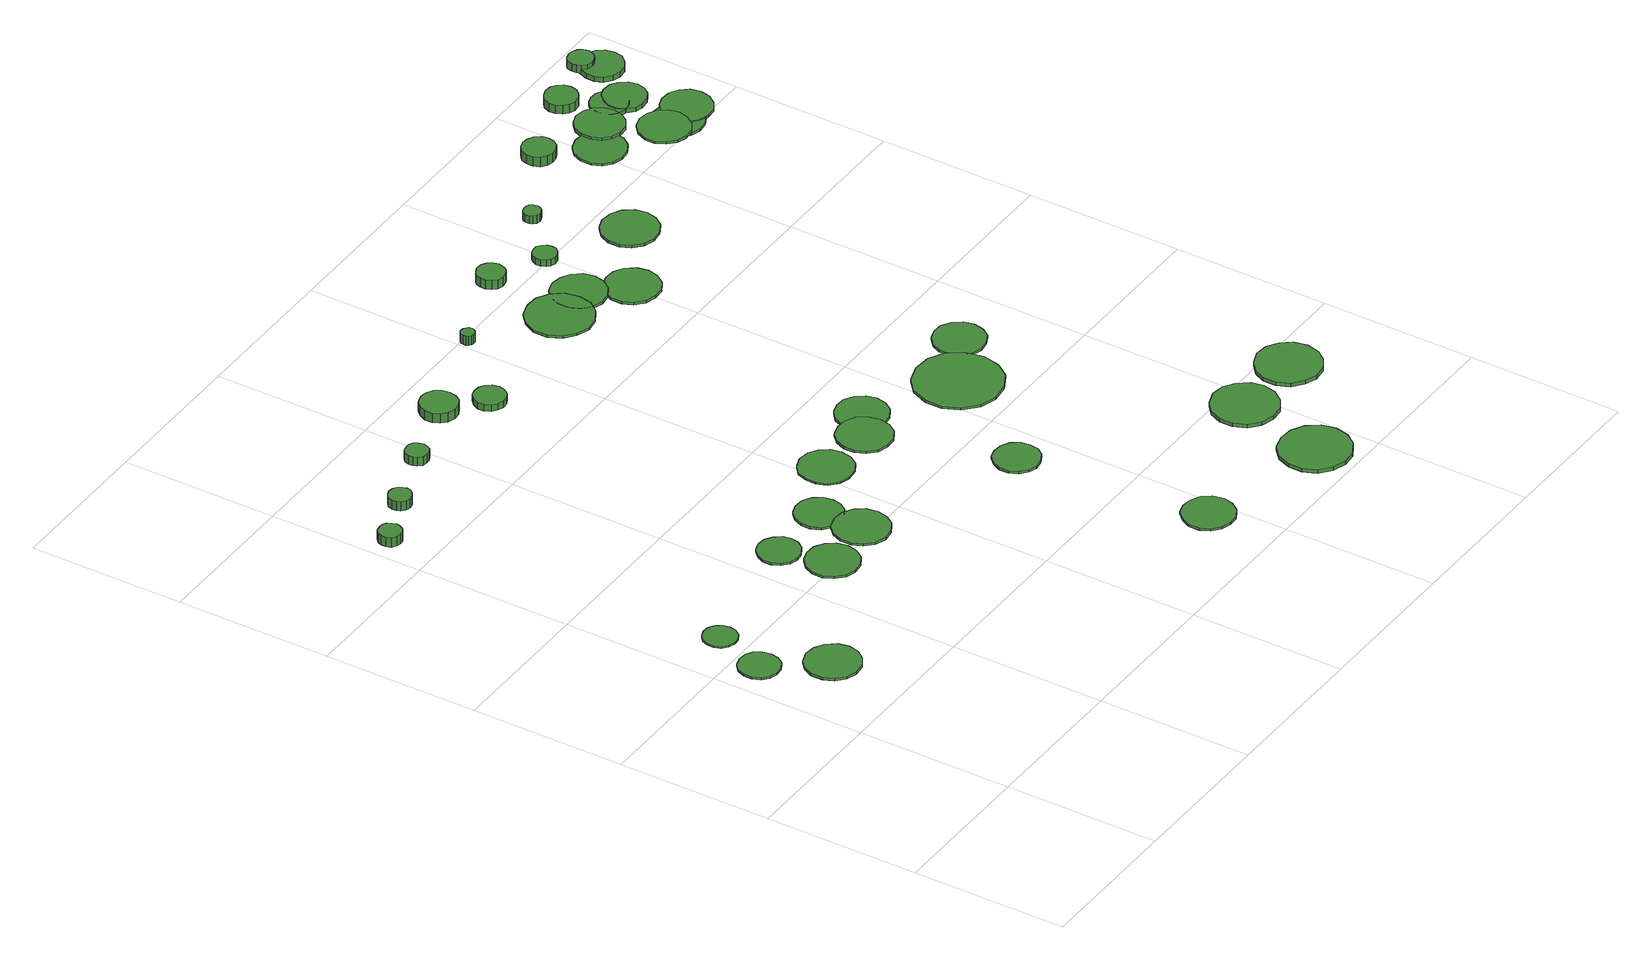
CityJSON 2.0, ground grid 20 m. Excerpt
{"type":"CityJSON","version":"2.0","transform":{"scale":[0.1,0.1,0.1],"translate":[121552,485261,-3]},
"CityObjects":{
"tree1":{"type":"SolitaryVegetationObject","attributes":{"function":"something"},"geometry":[{"type":"MultiSurface","lod":"1","boundaries":[[[0,1,2,3,4,5,6,7,8,9,10,11,12,13,14]],[[15,16,17,18,19,20,21,22,23,24,25,26,27,28,29]],[[0,29,28,1]],[[1,28,27,2]],[[2,27,26,3]],[[3,26,25,4]],[[4,25,24,5]],[[5,24,23,6]],[[6,23,22,7]],[[7,22,21,8]],[[8,21,20,9]],[[9,20,19,10]],[[10,19,18,11]],[[11,18,17,12]],[[12,17,16,13]],[[13,16,15,14]],[[14,15,29,0]]]}]},
"tree2":{"type":"SolitaryVegetationObject","attributes":{"function":"something"},"geometry":[{"type":"MultiSurface","lod":"1","boundaries":[[[30,31,32,33,34,35,36,37,38,39,40,41,42,43,44]],[[45,46,47,48,49,50,51,52,53,54,55,56,57,58,59]],[[30,59,58,31]],[[31,58,57,32]],[[32,57,56,33]],[[33,56,55,34]],[[34,55,54,35]],[[35,54,53,36]],[[36,53,52,37]],[[37,52,51,38]],[[38,51,50,39]],[[39,50,49,40]],[[40,49,48,41]],[[41,48,47,42]],[[42,47,46,43]],[[43,46,45,44]],[[44,45,59,30]]]}]},
"tree3":{"type":"SolitaryVegetationObject","attributes":{"function":"something"},"geometry":[{"type":"MultiSurface","lod":"1","boundaries":[[[60,61,62,63,64,65,66,67,68,69,70,71,72,73,74]],[[75,76,77,78,79,80,81,82,83,84,85,86,87,88,89]],[[60,89,88,61]],[[61,88,87,62]],[[62,87,86,63]],[[63,86,85,64]],[[64,85,84,65]],[[65,84,83,66]],[[66,83,82,67]],[[67,82,81,68]],[[68,81,80,69]],[[69,80,79,70]],[[70,79,78,71]],[[71,78,77,72]],[[72,77,76,73]],[[73,76,75,74]],[[74,75,89,60]]]}]},
"tree4":{"type":"SolitaryVegetationObject","attributes":{"function":"something"},"geometry":[{"type":"MultiSurface","lod":"1","boundaries":[[[90,91,92,93,94,95,96,97,98,99,100,101,102,103,104]],[[105,106,107,108,109,110,111,112,113,114,115,116,117,118,119]],[[90,119,118,91]],[[91,118,117,92]],[[92,117,116,93]],[[93,116,115,94]],[[94,115,114,95]],[[95,114,113,96]],[[96,113,112,97]],[[97,112,111,98]],[[98,111,110,99]],[[99,110,109,100]],[[100,109,108,101]],[[101,108,107,102]],[[102,107,106,103]],[[103,106,105,104]],[[104,105,119,90]]]}]},
"tree5":{"type":"SolitaryVegetationObject","attributes":{"function":"something"},"geometry":[{"type":"MultiSurface","lod":"1","boundaries":[[[120,121,122,123,124,125,126,127,128,129,130,131,132,133,134]],[[135,136,137,138,139,140,141,142,143,144,145,146,147,148,149]],[[120,149,148,121]],[[121,148,147,122]],[[122,147,146,123]],[[123,146,145,124]],[[124,145,144,125]],[[125,144,143,126]],[[126,143,142,127]],[[127,142,141,128]],[[128,141,140,129]],[[129,140,139,130]],[[130,139,138,131]],[[131,138,137,132]],[[132,137,136,133]],[[133,136,135,134]],[[134,135,149,120]]]}]},
"tree6":{"type":"SolitaryVegetationObject","attributes":{"function":"something"},"geometry":[{"type":"MultiSurface","lod":"1","boundaries":[[[150,151,152,153,154,155,156,157,158,159,160,161,162,163,164]],[[165,166,167,168,169,170,171,172,173,174,175,176,177,178,179]],[[150,179,178,151]],[[151,178,177,152]],[[152,177,176,153]],[[153,176,175,154]],[[154,175,174,155]],[[155,174,173,156]],[[156,173,172,157]],[[157,172,171,158]],[[158,171,170,159]],[[159,170,169,160]],[[160,169,168,161]],[[161,168,167,162]],[[162,167,166,163]],[[163,166,165,164]],[[164,165,179,150]]]}]},
"tree7":{"type":"SolitaryVegetationObject","attributes":{"function":"something"},"geometry":[{"type":"MultiSurface","lod":"1","boundaries":[[[180,181,182,183,184,185,186,187,188,189,190,191,192,193,194]],[[195,196,197,198,199,200,201,202,203,204,205,206,207,208,209]],[[180,209,208,181]],[[181,208,207,182]],[[182,207,206,183]],[[183,206,205,184]],[[184,205,204,185]],[[185,204,203,186]],[[186,203,202,187]],[[187,202,201,188]],[[188,201,200,189]],[[189,200,199,190]],[[190,199,198,191]],[[191,198,197,192]],[[192,197,196,193]],[[193,196,195,194]],[[194,195,209,180]]]}]},
"tree8":{"type":"SolitaryVegetationObject","attributes":{"function":"something"},"geometry":[{"type":"MultiSurface","lod":"1","boundaries":[[[210,211,212,213,214,215,216,217,218,219,220,221,222,223,224]],[[225,226,227,228,229,230,231,232,233,234,235,236,237,238,239]],[[210,239,238,211]],[[211,238,237,212]],[[212,237,236,213]],[[213,236,235,214]],[[214,235,234,215]],[[215,234,233,216]],[[216,233,232,217]],[[217,232,231,218]],[[218,231,230,219]],[[219,230,229,220]],[[220,229,228,221]],[[221,228,227,222]],[[222,227,226,223]],[[223,226,225,224]],[[224,225,239,210]]]}]},
"tree9":{"type":"SolitaryVegetationObject","attributes":{"function":"something"},"geometry":[{"type":"MultiSurface","lod":"1","boundaries":[[[240,241,242,243,244,245,246,247,248,249,250,251,252,253,254]],[[255,256,257,258,259,260,261,262,263,264,265,266,267,268,269]],[[240,269,268,241]],[[241,268,267,242]],[[242,267,266,243]],[[243,266,265,244]],[[244,265,264,245]],[[245,264,263,246]],[[246,263,262,247]],[[247,262,261,248]],[[248,261,260,249]],[[249,260,259,250]],[[250,259,258,251]],[[251,258,257,252]],[[252,257,256,253]],[[253,256,255,254]],[[254,255,269,240]]]}]},
"tree10":{"type":"SolitaryVegetationObject","attributes":{"function":"something"},"geometry":[{"type":"MultiSurface","lod":"1","boundaries":[[[270,271,272,273,274,275,276,277,278,279,280,281,282,283,284]],[[285,286,287,288,289,290,291,292,293,294,295,296,297,298,299]],[[270,299,298,271]],[[271,298,297,272]],[[272,297,296,273]],[[273,296,295,274]],[[274,295,294,275]],[[275,294,293,276]],[[276,293,292,277]],[[277,292,291,278]],[[278,291,290,279]],[[279,290,289,280]],[[280,289,288,281]],[[281,288,287,282]],[[282,287,286,283]],[[283,286,285,284]],[[284,285,299,270]]]}]},
"tree11":{"type":"SolitaryVegetationObject","attributes":{"function":"something"},"geometry":[{"type":"MultiSurface","lod":"1","boundaries":[[[300,301,302,303,304,305,306,307,308,309,310,311,312,313,314]],[[315,316,317,318,319,320,321,322,323,324,325,326,327,328,329]],[[300,329,328,301]],[[301,328,327,302]],[[302,327,326,303]],[[303,326,325,304]],[[304,325,324,305]],[[305,324,323,306]],[[306,323,322,307]],[[307,322,321,308]],[[308,321,320,309]],[[309,320,319,310]],[[310,319,318,311]],[[311,318,317,312]],[[312,317,316,313]],[[313,316,315,314]],[[314,315,329,300]]]}]},
"tree12":{"type":"SolitaryVegetationObject","attributes":{"function":"something"},"geometry":[{"type":"MultiSurface","lod":"1","boundaries":[[[330,331,332,333,334,335,336,337,338,339,340,341,342,343,344]],[[345,346,347,348,349,350,351,352,353,354,355,356,357,358,359]],[[330,359,358,331]],[[331,358,357,332]],[[332,357,356,333]],[[333,356,355,334]],[[334,355,354,335]],[[335,354,353,336]],[[336,353,352,337]],[[337,352,351,338]],[[338,351,350,339]],[[339,350,349,340]],[[340,349,348,341]],[[341,348,347,342]],[[342,347,346,343]],[[343,346,345,344]],[[344,345,359,330]]]}]},
"tree13":{"type":"SolitaryVegetationObject","attributes":{"function":"something"},"geometry":[{"type":"MultiSurface","lod":"1","boundaries":[[[360,361,362,363,364,365,366,367,368,369,370,371,372,373,374]],[[375,376,377,378,379,380,381,382,383,384,385,386,387,388,389]],[[360,389,388,361]],[[361,388,387,362]],[[362,387,386,363]],[[363,386,385,364]],[[364,385,384,365]],[[365,384,383,366]],[[366,383,382,367]],[[367,382,381,368]],[[368,381,380,369]],[[369,380,379,370]],[[370,379,378,371]],[[371,378,377,372]],[[372,377,376,373]],[[373,376,375,374]],[[374,375,389,360]]]}]},
"tree14":{"type":"SolitaryVegetationObject","attributes":{"function":"something"},"geometry":[{"type":"MultiSurface","lod":"1","boundaries":[[[390,391,392,393,394,395,396,397,398,399,400,401,402,403,404]],[[405,406,407,408,409,410,411,412,413,414,415,416,417,418,419]],[[390,419,418,391]],[[391,418,417,392]],[[392,417,416,393]],[[393,416,415,394]],[[394,415,414,395]],[[395,414,413,396]],[[396,413,412,397]],[[397,412,411,398]],[[398,411,410,399]],[[399,410,409,400]],[[400,409,408,401]],[[401,408,407,402]],[[402,407,406,403]],[[403,406,405,404]],[[404,405,419,390]]]}]},
"tree15":{"type":"SolitaryVegetationObject","attributes":{"function":"something"},"geometry":[{"type":"MultiSurface","lod":"1","boundaries":[[[420,421,422,423,424,425,426,427,428,429,430,431,432,433,434]],[[435,436,437,438,439,440,441,442,443,444,445,446,447,448,449]],[[420,449,448,421]],[[421,448,447,422]],[[422,447,446,423]],[[423,446,445,424]],[[424,445,444,425]],[[425,444,443,426]],[[426,443,442,427]],[[427,442,441,428]],[[428,441,440,429]],[[429,440,439,430]],[[430,439,438,431]],[[431,438,437,432]],[[432,437,436,433]],[[433,436,435,434]],[[434,435,449,420]]]}]},
"tree16":{"type":"SolitaryVegetationObject","attributes":{"function":"something"},"geometry":[{"type":"MultiSurface","lod":"1","boundaries":[[[450,451,452,453,454,455,456,457,458,459,460,461,462,463,464]],[[465,466,467,468,469,470,471,472,473,474,475,476,477,478,479]],[[450,479,478,451]],[[451,478,477,452]],[[452,477,476,453]],[[453,476,475,454]],[[454,475,474,455]],[[455,474,473,456]],[[456,473,472,457]],[[457,472,471,458]],[[458,471,470,459]],[[459,470,469,460]],[[460,469,468,461]],[[461,468,467,462]],[[462,467,466,463]],[[463,466,465,464]],[[464,465,479,450]]]}]},
"tree17":{"type":"SolitaryVegetationObject","attributes":{"function":"something"},"geometry":[{"type":"MultiSurface","lod":"1","boundaries":[[[480,481,482,483,484,485,486,487,488,489,490,491,492,493,494]],[[495,496,497,498,499,500,501,502,503,504,505,506,507,508,509]],[[480,509,508,481]],[[481,508,507,482]],[[482,507,506,483]],[[483,506,505,484]],[[484,505,504,485]],[[485,504,503,486]],[[486,503,502,487]],[[487,502,501,488]],[[488,501,500,489]],[[489,500,499,490]],[[490,499,498,491]],[[491,498,497,492]],[[492,497,496,493]],[[493,496,495,494]],[[494,495,509,480]]]}]},
"tree18":{"type":"SolitaryVegetationObject","attributes":{"function":"something"},"geometry":[{"type":"MultiSurface","lod":"1","boundaries":[[[510,511,512,513,514,515,516,517,518,519,520,521,522,523,524]],[[525,526,527,528,529,530,531,532,533,534,535,536,537,538,539]],[[510,539,538,511]],[[511,538,537,512]],[[512,537,536,513]],[[513,536,535,514]],[[514,535,534,515]],[[515,534,533,516]],[[516,533,532,517]],[[517,532,531,518]],[[518,531,530,519]],[[519,530,529,520]],[[520,529,528,521]],[[521,528,527,522]],[[522,527,526,523]],[[523,526,525,524]],[[524,525,539,510]]]}]},
"tree19":{"type":"SolitaryVegetationObject","attributes":{"function":"something"},"geometry":[{"type":"MultiSurface","lod":"1","boundaries":[[[540,541,542,543,544,545,546,547,548,549,550,551,552,553,554]],[[555,556,557,558,559,560,561,562,563,564,565,566,567,568,569]],[[540,569,568,541]],[[541,568,567,542]],[[542,567,566,543]],[[543,566,565,544]],[[544,565,564,545]],[[545,564,563,546]],[[546,563,562,547]],[[547,562,561,548]],[[548,561,560,549]],[[549,560,559,550]],[[550,559,558,551]],[[551,558,557,552]],[[552,557,556,553]],[[553,556,555,554]],[[554,555,569,540]]]}]},
"tree20":{"type":"SolitaryVegetationObject","attributes":{"function":"something"},"geometry":[{"type":"MultiSurface","lod":"1","boundaries":[[[570,571,572,573,574,575,576,577,578,579,580,581,582,583,584]],[[585,586,587,588,589,590,591,592,593,594,595,596,597,598,599]],[[570,599,598,571]],[[571,598,597,572]],[[572,597,596,573]],[[573,596,595,574]],[[574,595,594,575]],[[575,594,593,576]],[[576,593,592,577]],[[577,592,591,578]],[[578,591,590,579]],[[579,590,589,580]],[[580,589,588,581]],[[581,588,587,582]],[[582,587,586,583]],[[583,586,585,584]],[[584,585,599,570]]]}]},
"tree21":{"type":"SolitaryVegetationObject","attributes":{"function":"something"},"geometry":[{"type":"MultiSurface","lod":"1","boundaries":[[[600,601,602,603,604,605,606,607,608,609,610,611,612,613,614]],[[615,616,617,618,619,620,621,622,623,624,625,626,627,628,629]],[[600,629,628,601]],[[601,628,627,602]],[[602,627,626,603]],[[603,626,625,604]],[[604,625,624,605]],[[605,624,623,606]],[[606,623,622,607]],[[607,622,621,608]],[[608,621,620,609]],[[609,620,619,610]],[[610,619,618,611]],[[611,618,617,612]],[[612,617,616,613]],[[613,616,615,614]],[[614,615,629,600]]]}]},
"tree22":{"type":"SolitaryVegetationObject","attributes":{"function":"something"},"geometry":[{"type":"MultiSurface","lod":"1","boundaries":[[[630,631,632,633,634,635,636,637,638,639,640,641,642,643,644]],[[645,646,647,648,649,650,651,652,653,654,655,656,657,658,659]],[[630,659,658,631]],[[631,658,657,632]],[[632,657,656,633]],[[633,656,655,634]],[[634,655,654,635]],[[635,654,653,636]],[[636,653,652,637]],[[637,652,651,638]],[[638,651,650,639]],[[639,650,649,640]],[[640,649,648,641]],[[641,648,647,642]],[[642,647,646,643]],[[643,646,645,644]],[[644,645,659,630]]]}]},
"tree23":{"type":"SolitaryVegetationObject","attributes":{"function":"something"},"geometry":[{"type":"MultiSurface","lod":"1","boundaries":[[[660,661,662,663,664,665,666,667,668,669,670,671,672,673,674]],[[675,676,677,678,679,680,681,682,683,684,685,686,687,688,689]],[[660,689,688,661]],[[661,688,687,662]],[[662,687,686,663]],[[663,686,685,664]],[[664,685,684,665]],[[665,684,683,666]],[[666,683,682,667]],[[667,682,681,668]],[[668,681,680,669]],[[669,680,679,670]],[[670,679,678,671]],[[671,678,677,672]],[[672,677,676,673]],[[673,676,675,674]],[[674,675,689,660]]]}]},
"tree24":{"type":"SolitaryVegetationObject","attributes":{"function":"something"},"geometry":[{"type":"MultiSurface","lod":"1","boundaries":[[[690,691,692,693,694,695,696,697,698,699,700,701,702,703,704]],[[705,706,707,708,709,710,711,712,713,714,715,716,717,718,719]],[[690,719,718,691]],[[691,718,717,692]],[[692,717,716,693]],[[693,716,715,694]],[[694,715,714,695]],[[695,714,713,696]],[[696,713,712,697]],[[697,712,711,698]],[[698,711,710,699]],[[699,710,709,700]],[[700,709,708,701]],[[701,708,707,702]],[[702,707,706,703]],[[703,706,705,704]],[[704,705,719,690]]]}]},
"tree25":{"type":"SolitaryVegetationObject","attributes":{"function":"something"},"geometry":[{"type":"MultiSurface","lod":"1","boundaries":[[[720,721,722,723,724,725,726,727,728,729,730,731,732,733,734]],[[735,736,737,738,739,740,741,742,743,744,745,746,747,748,749]],[[720,749,748,721]],[[721,748,747,722]],[[722,747,746,723]],[[723,746,745,724]],[[724,745,744,725]],[[725,744,743,726]],[[726,743,742,727]],[[727,742,741,728]],[[728,741,740,729]],[[729,740,739,730]],[[730,739,738,731]],[[731,738,737,732]],[[732,737,736,733]],[[733,736,735,734]],[[734,735,749,720]]]}]},
"tree26":{"type":"SolitaryVegetationObject","attributes":{"function":"something"},"geometry":[{"type":"MultiSurface","lod":"1","boundaries":[[[750,751,752,753,754,755,756,757,758,759,760,761,762,763,764]],[[765,766,767,768,769,770,771,772,773,774,775,776,777,778,779]],[[750,779,778,751]],[[751,778,777,752]],[[752,777,776,753]],[[753,776,775,754]],[[754,775,774,755]],[[755,774,773,756]],[[756,773,772,757]],[[757,772,771,758]],[[758,771,770,759]],[[759,770,769,760]],[[760,769,768,761]],[[761,768,767,762]],[[762,767,766,763]],[[763,766,765,764]],[[764,765,779,750]]]}]},
"tree27":{"type":"SolitaryVegetationObject","attributes":{"function":"something"},"geometry":[{"type":"MultiSurface","lod":"1","boundaries":[[[780,781,782,783,784,785,786,787,788,789,790,791,792,793,794]],[[795,796,797,798,799,800,801,802,803,804,805,806,807,808,809]],[[780,809,808,781]],[[781,808,807,782]],[[782,807,806,783]],[[783,806,805,784]],[[784,805,804,785]],[[785,804,803,786]],[[786,803,802,787]],[[787,802,801,788]],[[788,801,800,789]],[[789,800,799,790]],[[790,799,798,791]],[[791,798,797,792]],[[792,797,796,793]],[[793,796,795,794]],[[794,795,809,780]]]}]},
"tree28":{"type":"SolitaryVegetationObject","attributes":{"function":"something"},"geometry":[{"type":"MultiSurface","lod":"1","boundaries":[[[810,811,812,813,814,815,816,817,818,819,820,821,822,823,824]],[[825,826,827,828,829,830,831,832,833,834,835,836,837,838,839]],[[810,839,838,811]],[[811,838,837,812]],[[812,837,836,813]],[[813,836,835,814]],[[814,835,834,815]],[[815,834,833,816]],[[816,833,832,817]],[[817,832,831,818]],[[818,831,830,819]],[[819,830,829,820]],[[820,829,828,821]],[[821,828,827,822]],[[822,827,826,823]],[[823,826,825,824]],[[824,825,839,810]]]}]},
"tree29":{"type":"SolitaryVegetationObject","attributes":{"function":"something"},"geometry":[{"type":"MultiSurface","lod":"1","boundaries":[[[840,841,842,843,844,845,846,847,848,849,850,851,852,853,854]],[[855,856,857,858,859,860,861,862,863,864,865,866,867,868,869]],[[840,869,868,841]],[[841,868,867,842]],[[842,867,866,843]],[[843,866,865,844]],[[844,865,864,845]],[[845,864,863,846]],[[846,863,862,847]],[[847,862,861,848]],[[848,861,860,849]],[[849,860,859,850]],[[850,859,858,851]],[[851,858,857,852]],[[852,857,856,853]],[[853,856,855,854]],[[854,855,869,840]]]}]},
"tree30":{"type":"SolitaryVegetationObject","attributes":{"function":"something"},"geometry":[{"type":"MultiSurface","lod":"1","boundaries":[[[870,871,872,873,874,875,876,877,878,879,880,881,882,883,884]],[[885,886,887,888,889,890,891,892,893,894,895,896,897,898,899]],[[870,899,898,871]],[[871,898,897,872]],[[872,897,896,873]],[[873,896,895,874]],[[874,895,894,875]],[[875,894,893,876]],[[876,893,892,877]],[[877,892,891,878]],[[878,891,890,879]],[[879,890,889,880]],[[880,889,888,881]],[[881,888,887,882]],[[882,887,886,883]],[[883,886,885,884]],[[884,885,899,870]]]}]},
"tree31":{"type":"SolitaryVegetationObject","attributes":{"function":"something"},"geometry":[{"type":"MultiSurface","lod":"1","boundaries":[[[900,901,902,903,904,905,906,907,908,909,910,911,912,913,914]],[[915,916,917,918,919,920,921,922,923,924,925,926,927,928,929]],[[900,929,928,901]],[[901,928,927,902]],[[902,927,926,903]],[[903,926,925,904]],[[904,925,924,905]],[[905,924,923,906]],[[906,923,922,907]],[[907,922,921,908]],[[908,921,920,909]],[[909,920,919,910]],[[910,919,918,911]],[[911,918,917,912]],[[912,917,916,913]],[[913,916,915,914]],[[914,915,929,900]]]}]},
"tree32":{"type":"SolitaryVegetationObject","attributes":{"function":"something"},"geometry":[{"type":"MultiSurface","lod":"1","boundaries":[[[930,931,932,933,934,935,936,937,938,939,940,941,942,943,944]],[[945,946,947,948,949,950,951,952,953,954,955,956,957,958,959]],[[930,959,958,931]],[[931,958,957,932]],[[932,957,956,933]],[[933,956,955,934]],[[934,955,954,935]],[[935,954,953,936]],[[936,953,952,937]],[[937,952,951,938]],[[938,951,950,939]],[[939,950,949,940]],[[940,949,948,941]],[[941,948,947,942]],[[942,947,946,943]],[[943,946,945,944]],[[944,945,959,930]]]}]},
"tree33":{"type":"SolitaryVegetationObject","attributes":{"function":"something"},"geometry":[{"type":"MultiSurface","lod":"1","boundaries":[[[960,961,962,963,964,965,966,967,968,969,970,971,972,973,974]],[[975,976,977,978,979,980,981,982,983,984,985,986,987,988,989]],[[960,989,988,961]],[[961,988,987,962]],[[962,987,986,963]],[[963,986,985,964]],[[964,985,984,965]],[[965,984,983,966]],[[966,983,982,967]],[[967,982,981,968]],[[968,981,980,969]],[[969,980,979,970]],[[970,979,978,971]],[[971,978,977,972]],[[972,977,976,973]],[[973,976,975,974]],[[974,975,989,960]]]}]},
"tree34":{"type":"SolitaryVegetationObject","attributes":{"function":"something"},"geometry":[{"type":"MultiSurface","lod":"1","boundaries":[[[990,991,992,993,994,995,996,997,998,999,1000,1001,1002,1003,1004]],[[1005,1006,1007,1008,1009,1010,1011,1012,1013,1014,1015,1016,1017,1018,1019]],[[990,1019,1018,991]],[[991,1018,1017,992]],[[992,1017,1016,993]],[[993,1016,1015,994]],[[994,1015,1014,995]],[[995,1014,1013,996]],[[996,1013,1012,997]],[[997,1012,1011,998]],[[998,1011,1010,999]],[[999,1010,1009,1000]],[[1000,1009,1008,1001]],[[1001,1008,1007,1002]],[[1002,1007,1006,1003]],[[1003,1006,1005,1004]],[[1004,1005,1019,990]]]}]},
"tree35":{"type":"SolitaryVegetationObject","attributes":{"function":"something"},"geometry":[{"type":"MultiSurface","lod":"1","boundaries":[[[1020,1021,1022,1023,1024,1025,1026,1027,1028,1029,1030,1031,1032,1033,1034]],[[1035,1036,1037,1038,1039,1040,1041,1042,1043,1044,1045,1046,1047,1048,1049]],[[1020,1049,1048,1021]],[[1021,1048,1047,1022]],[[1022,1047,1046,1023]],[[1023,1046,1045,1024]],[[1024,1045,1044,1025]],[[1025,1044,1043,1026]],[[1026,1043,1042,1027]],[[1027,1042,1041,1028]],[[1028,1041,1040,1029]],[[1029,1040,1039,1030]],[[1030,1039,1038,1031]],[[1031,1038,1037,1032]],[[1032,1037,1036,1033]],[[1033,1036,1035,1034]],[[1034,1035,1049,1020]]]}]},
"tree36":{"type":"SolitaryVegetationObject","attributes":{"function":"something"},"geometry":[{"type":"MultiSurface","lod":"1","boundaries":[[[1050,1051,1052,1053,1054,1055,1056,1057,1058,1059,1060,1061,1062,1063,1064]],[[1065,1066,1067,1068,1069,1070,1071,1072,1073,1074,1075,1076,1077,1078,1079]],[[1050,1079,1078,1051]],[[1051,1078,1077,1052]],[[1052,1077,1076,1053]],[[1053,1076,1075,1054]],[[1054,1075,1074,1055]],[[1055,1074,1073,1056]],[[1056,1073,1072,1057]],[[1057,1072,1071,1058]],[[1058,1071,1070,1059]],[[1059,1070,1069,1060]],[[1060,1069,1068,1061]],[[1061,1068,1067,1062]],[[1062,1067,1066,1063]],[[1063,1066,1065,1064]],[[1064,1065,1079,1050]]]}]},
"tree37":{"type":"SolitaryVegetationObject","attributes":{"function":"something"},"geometry":[{"type":"MultiSurface","lod":"1","boundaries":[[[1080,1081,1082,1083,1084,1085,1086,1087,1088,1089,1090,1091,1092,1093,1094]],[[1095,1096,1097,1098,1099,1100,1101,1102,1103,1104,1105,1106,1107,1108,1109]],[[1080,1109,1108,1081]],[[1081,1108,1107,1082]],[[1082,1107,1106,1083]],[[1083,1106,1105,1084]],[[1084,1105,1104,1085]],[[1085,1104,1103,1086]],[[1086,1103,1102,1087]],[[1087,1102,1101,1088]],[[1088,1101,1100,1089]],[[1089,1100,1099,1090]],[[1090,1099,1098,1091]],[[1091,1098,1097,1092]],[[1092,1097,1096,1093]],[[1093,1096,1095,1094]],[[1094,1095,1109,1080]]]}]},
"tree38":{"type":"SolitaryVegetationObject","attributes":{"function":"something"},"geometry":[{"type":"MultiSurface","lod":"1","boundaries":[[[1110,1111,1112,1113,1114,1115,1116,1117,1118,1119,1120,1121,1122,1123,1124]],[[1125,1126,1127,1128,1129,1130,1131,1132,1133,1134,1135,1136,1137,1138,1139]],[[1110,1139,1138,1111]],[[1111,1138,1137,1112]],[[1112,1137,1136,1113]],[[1113,1136,1135,1114]],[[1114,1135,1134,1115]],[[1115,1134,1133,1116]],[[1116,1133,1132,1117]],[[1117,1132,1131,1118]],[[1118,1131,1130,1119]],[[1119,1130,1129,1120]],[[1120,1129,1128,1121]],[[1121,1128,1127,1122]],[[1122,1127,1126,1123]],[[1123,1126,1125,1124]],[[1124,1125,1139,1110]]]}]},
"tree39":{"type":"SolitaryVegetationObject","attributes":{"function":"something"},"geometry":[{"type":"MultiSurface","lod":"1","boundaries":[[[1140,1141,1142,1143,1144,1145,1146,1147,1148,1149,1150,1151,1152,1153,1154]],[[1155,1156,1157,1158,1159,1160,1161,1162,1163,1164,1165,1166,1167,1168,1169]],[[1140,1169,1168,1141]],[[1141,1168,1167,1142]],[[1142,1167,1166,1143]],[[1143,1166,1165,1144]],[[1144,1165,1164,1145]],[[1145,1164,1163,1146]],[[1146,1163,1162,1147]],[[1147,1162,1161,1148]],[[1148,1161,1160,1149]],[[1149,1160,1159,1150]],[[1150,1159,1158,1151]],[[1151,1158,1157,1152]],[[1152,1157,1156,1153]],[[1153,1156,1155,1154]],[[1154,1155,1169,1140]]]}]},
"tree40":{"type":"SolitaryVegetationObject","attributes":{"function":"something"},"geometry":[{"type":"MultiSurface","lod":"1","boundaries":[[[1170,1171,1172,1173,1174,1175,1176,1177,1178,1179,1180,1181,1182,1183,1184]],[[1185,1186,1187,1188,1189,1190,1191,1192,1193,1194,1195,1196,1197,1198,1199]],[[1170,1199,1198,1171]],[[1171,1198,1197,1172]],[[1172,1197,1196,1173]],[[1173,1196,1195,1174]],[[1174,1195,1194,1175]],[[1175,1194,1193,1176]],[[1176,1193,1192,1177]],[[1177,1192,1191,1178]],[[1178,1191,1190,1179]],[[1179,1190,1189,1180]],[[1180,1189,1188,1181]],[[1181,1188,1187,1182]],[[1182,1187,1186,1183]],[[1183,1186,1185,1184]],[[1184,1185,1199,1170]]]}]},
"tree41":{"type":"SolitaryVegetationObject","attributes":{"function":"something"},"geometry":[{"type":"MultiSurface","lod":"1","boundaries":[[[1200,1201,1202,1203,1204,1205,1206,1207,1208,1209,1210,1211,1212,1213,1214]],[[1215,1216,1217,1218,1219,1220,1221,1222,1223,1224,1225,1226,1227,1228,1229]],[[1200,1229,1228,1201]],[[1201,1228,1227,1202]],[[1202,1227,1226,1203]],[[1203,1226,1225,1204]],[[1204,1225,1224,1205]],[[1205,1224,1223,1206]],[[1206,1223,1222,1207]],[[1207,1222,1221,1208]],[[1208,1221,1220,1209]],[[1209,1220,1219,1210]],[[1210,1219,1218,1211]],[[1211,1218,1217,1212]],[[1212,1217,1216,1213]],[[1213,1216,1215,1214]],[[1214,1215,1229,1200]]]}]}
},
"vertices":[
[69,365,17],[67,376,17],[61,385,17],[52,390,17],[41,391,17],[31,388,17],[23,381,17],[19,371,17],[19,360,17],[23,350,17],[31,343,17],[41,340,17],[52,341,17],[61,346,17],[67,355,17],[67,355,14],[61,346,14],[52,341,14],[41,340,14],[31,343,14],[23,350,14],[19,360,14],[19,371,14],[23,381,14],[31,388,14],[41,391,14],[52,390,14],[61,385,14],[67,376,14],[69,365,14],
[131,298,16],[128,312,16],[119,324,16],[107,331,16],[92,333,16],[78,328,16],[68,319,16],[62,306,16],[62,291,16],[68,278,16],[78,268,16],[92,264,16],[107,265,16],[119,273,16],[128,284,16],[128,284,13],[119,273,13],[107,265,13],[92,264,13],[78,268,13],[68,278,13],[62,291,13],[62,306,13],[68,319,13],[78,328,13],[92,333,13],[107,331,13],[119,324,13],[128,312,13],[131,298,13],
[90,434,16],[88,443,16],[83,450,16],[75,455,16],[67,456,16],[58,453,16],[51,447,16],[48,439,16],[48,430,16],[51,422,16],[58,416,16],[67,413,16],[75,414,16],[83,418,16],[88,426,16],[88,426,14],[83,418,14],[75,414,14],[67,413,14],[58,416,14],[51,422,14],[48,430,14],[48,439,14],[51,447,14],[58,453,14],[67,456,14],[75,455,14],[83,450,14],[88,443,14],[90,434,14],
[36,853,34],[34,859,34],[31,864,34],[26,867,34],[20,867,34],[14,866,34],[9,862,34],[7,856,34],[7,850,34],[9,844,34],[14,840,34],[20,839,34],[26,839,34],[31,842,34],[34,847,34],[34,847,21],[31,842,21],[26,839,21],[20,839,21],[14,840,21],[9,844,21],[7,850,21],[7,856,21],[9,862,21],[14,866,21],[20,867,21],[26,867,21],[31,864,21],[34,859,21],[36,853,21],
[101,880,35],[99,886,35],[96,891,35],[91,894,35],[85,895,35],[79,893,35],[74,889,35],[72,883,35],[72,877,35],[74,872,35],[79,868,35],[85,866,35],[91,867,35],[96,870,35],[99,874,35],[99,874,22],[96,870,22],[91,867,22],[85,866,22],[79,868,22],[74,872,22],[72,877,22],[72,883,22],[74,889,22],[79,893,22],[85,895,22],[91,894,22],[96,891,22],[99,886,22],[101,880,22],
[298,405,16],[295,419,16],[287,430,16],[275,437,16],[261,438,16],[248,434,16],[238,425,16],[232,412,16],[232,398,16],[238,386,16],[248,376,16],[261,372,16],[275,373,16],[287,380,16],[295,392,16],[295,392,13],[287,380,13],[275,373,13],[261,372,13],[248,376,13],[238,386,13],[232,398,13],[232,412,13],[238,425,13],[248,434,13],[261,438,13],[275,437,13],[287,430,13],[295,419,13],[298,405,13],
[275,468,16],[273,478,16],[266,487,16],[256,493,16],[245,494,16],[235,491,16],[227,483,16],[222,473,16],[222,462,16],[227,452,16],[235,444,16],[245,441,16],[256,442,16],[266,448,16],[273,457,16],[273,457,13],[266,448,13],[256,442,13],[245,441,13],[235,444,13],[227,452,13],[222,462,13],[222,473,13],[227,483,13],[235,491,13],[245,494,13],[256,493,13],[266,487,13],[273,478,13],[275,468,13],
[187,912,33],[185,918,33],[182,923,33],[177,926,33],[171,926,33],[165,925,33],[160,921,33],[158,915,33],[158,909,33],[160,904,33],[165,899,33],[171,898,33],[177,898,33],[182,901,33],[185,906,33],[185,906,21],[182,901,21],[177,898,21],[171,898,21],[165,899,21],[160,904,21],[158,909,21],[158,915,21],[160,921,21],[165,925,21],[171,926,21],[177,926,21],[182,923,21],[185,918,21],[187,912,21],
[372,411,17],[369,426,17],[361,437,17],[348,445,17],[333,446,17],[319,442,17],[309,432,17],[303,419,17],[303,404,17],[309,391,17],[319,381,17],[333,376,17],[348,378,17],[361,385,17],[369,397,17],[369,397,14],[361,385,14],[348,378,14],[333,376,14],[319,381,14],[309,391,14],[303,404,14],[303,419,14],[309,432,14],[319,442,14],[333,446,14],[348,445,14],[361,437,14],[369,426,14],[372,411,14],
[365,468,16],[363,480,16],[356,490,16],[345,497,16],[332,498,16],[320,494,16],[311,486,16],[306,474,16],[306,462,16],[311,450,16],[320,442,16],[332,438,16],[345,440,16],[356,446,16],[363,456,16],[363,456,13],[356,446,13],[345,440,13],[332,438,13],[320,442,13],[311,450,13],[306,462,13],[306,474,13],[311,486,13],[320,494,13],[332,498,13],[345,497,13],[356,490,13],[363,480,13],[365,468,13],
[288,940,34],[286,950,34],[281,958,34],[272,963,34],[263,964,34],[253,961,34],[246,954,34],[242,945,34],[242,935,34],[246,927,34],[253,920,34],[263,917,34],[272,918,34],[281,923,34],[286,931,34],[286,931,21],[281,923,21],[272,918,21],[263,917,21],[253,920,21],[246,927,21],[242,935,21],[242,945,21],[246,954,21],[253,961,21],[263,964,21],[272,963,21],[281,958,21],[286,950,21],[288,940,21],
[448,508,18],[445,522,18],[437,533,18],[425,540,18],[410,542,18],[397,537,18],[386,528,18],[381,515,18],[381,501,18],[386,488,18],[397,478,18],[410,474,18],[425,475,18],[437,482,18],[445,494,18],[445,494,16],[437,482,16],[425,475,16],[410,474,16],[397,478,16],[386,488,16],[381,501,16],[381,515,16],[386,528,16],[397,537,16],[410,542,16],[425,540,16],[437,533,16],[445,522,16],[448,508,16],
[334,902,29],[332,910,29],[327,917,29],[320,921,29],[312,922,29],[304,920,29],[298,914,29],[294,906,29],[294,898,29],[298,890,29],[304,885,29],[312,882,29],[320,883,29],[327,887,29],[332,894,29],[332,894,20],[327,887,20],[320,883,20],[312,882,20],[304,885,20],[298,890,20],[294,898,20],[294,906,20],[298,914,20],[304,920,20],[312,922,20],[320,921,20],[327,917,20],[332,910,20],[334,902,20],
[606,88,17],[603,102,17],[595,113,17],[583,119,17],[570,121,17],[557,117,17],[547,107,17],[541,95,17],[541,81,17],[547,69,17],[557,60,17],[570,56,17],[583,57,17],[595,64,17],[603,75,17],[603,75,14],[595,64,14],[583,57,14],[570,56,14],[557,60,14],[547,69,14],[541,81,14],[541,95,14],[547,107,14],[557,117,14],[570,121,14],[583,119,14],[595,113,14],[603,102,14],[606,88,14],
[528,506,16],[525,520,16],[517,532,16],[504,539,16],[490,540,16],[476,536,16],[466,526,16],[460,513,16],[460,499,16],[466,486,16],[476,476,16],[490,472,16],[504,473,16],[517,480,16],[525,492,16],[525,492,13],[517,480,13],[504,473,13],[490,472,13],[476,476,13],[466,486,13],[460,499,13],[460,513,13],[466,526,13],[476,536,13],[490,540,13],[504,539,13],[517,532,13],[525,520,13],[528,506,13],
[580,335,14],[578,347,14],[571,357,14],[560,363,14],[548,364,14],[537,361,14],[528,352,14],[523,341,14],[523,329,14],[528,318,14],[537,310,14],[548,306,14],[560,308,14],[571,314,14],[578,323,14],[578,323,11],[571,314,11],[560,308,11],[548,306,11],[537,310,11],[528,318,11],[523,329,11],[523,341,11],[528,352,11],[537,361,11],[548,364,11],[560,363,11],[571,357,11],[578,347,11],[580,335,11],
[565,534,13],[562,547,13],[554,558,13],[542,565,13],[529,566,13],[516,562,13],[505,553,13],[500,540,13],[500,527,13],[505,514,13],[516,505,13],[529,501,13],[542,502,13],[554,509,13],[562,520,13],[562,520,10],[554,509,10],[542,502,10],[529,501,10],[516,505,10],[505,514,10],[500,527,10],[500,540,10],[505,553,10],[516,562,10],[529,566,10],[542,565,10],[554,558,10],[562,547,10],[565,534,10],
[407,985,35],[406,989,35],[404,991,35],[401,993,35],[397,994,35],[394,993,35],[391,990,35],[390,987,35],[390,983,35],[391,980,35],[394,978,35],[397,977,35],[401,977,35],[404,979,35],[406,982,35],[406,982,22],[404,979,22],[401,977,22],[397,977,22],[394,978,22],[391,980,22],[390,983,22],[390,987,22],[391,990,22],[394,993,22],[397,994,22],[401,993,22],[404,991,22],[406,989,22],[407,985,22],
[786,49,22],[782,67,22],[771,82,22],[755,91,22],[737,93,22],[719,88,22],[705,75,22],[698,58,22],[698,40,22],[705,23,22],[719,11,22],[737,5,22],[755,7,22],[771,16,22],[782,31,22],[782,31,17],[771,16,17],[755,7,17],[737,5,17],[719,11,17],[705,23,17],[698,40,17],[698,58,17],[705,75,17],[719,88,17],[737,93,17],[755,91,17],[771,82,17],[782,67,17],[786,49,17],
[542,924,21],[539,942,21],[528,956,21],[513,965,21],[496,966,21],[479,961,21],[466,949,21],[458,933,21],[458,915,21],[466,899,21],[479,888,21],[496,882,21],[513,884,21],[528,893,21],[539,907,21],[539,907,18],[528,893,18],[513,884,18],[496,882,18],[479,888,18],[466,899,18],[458,915,18],[458,933,18],[466,949,18],[479,961,18],[496,966,18],[513,965,18],[528,956,18],[539,942,18],[542,924,18],
[700,474,13],[695,496,13],[682,515,13],[662,526,13],[639,528,13],[617,521,13],[600,506,13],[591,485,13],[591,462,13],[600,442,13],[617,426,13],[639,419,13],[662,422,13],[682,433,13],[695,451,13],[695,451,10],[682,433,10],[662,422,10],[639,419,10],[617,426,10],[600,442,10],[591,462,10],[591,485,10],[600,506,10],[617,521,10],[639,528,10],[662,526,10],[682,515,10],[695,496,10],[700,474,10],
[526,1023,39],[524,1030,39],[520,1036,39],[514,1040,39],[506,1041,39],[499,1038,39],[494,1034,39],[491,1027,39],[491,1020,39],[494,1013,39],[499,1008,39],[506,1006,39],[514,1007,39],[520,1010,39],[524,1016,39],[524,1016,26],[520,1010,26],[514,1007,26],[506,1006,26],[499,1008,26],[494,1013,26],[491,1020,26],[491,1027,26],[494,1034,26],[499,1038,26],[506,1041,26],[514,1040,26],[520,1036,26],[524,1030,26],[526,1023,26],
[814,165,21],[811,181,21],[800,195,21],[786,204,21],[769,206,21],[752,200,21],[739,189,21],[732,173,21],[732,156,21],[739,140,21],[752,129,21],[769,124,21],[786,125,21],[800,134,21],[811,148,21],[811,148,16],[800,134,16],[786,125,16],[769,124,16],[752,129,16],[739,140,16],[732,156,16],[732,173,16],[739,189,16],[752,200,16],[769,206,16],[786,204,16],[800,195,16],[811,181,16],[814,165,16],
[586,931,21],[583,945,21],[574,956,21],[562,963,21],[548,965,21],[534,961,21],[523,951,21],[517,938,21],[517,923,21],[523,910,21],[534,901,21],[548,896,21],[562,898,21],[574,905,21],[583,917,21],[583,917,18],[574,905,18],[562,898,18],[548,896,18],[534,901,18],[523,910,18],[517,923,18],[517,938,18],[523,951,18],[534,961,18],[548,965,18],[562,963,18],[574,956,18],[583,945,18],[586,931,18],
[632,887,18],[629,901,18],[620,913,18],[608,920,18],[594,921,18],[580,917,18],[569,907,18],[563,894,18],[563,880,18],[569,867,18],[580,857,18],[594,853,18],[608,854,18],[620,861,18],[629,873,18],[629,873,15],[620,861,15],[608,854,15],[594,853,15],[580,857,15],[569,867,15],[563,880,15],[563,894,15],[569,907,15],[580,917,15],[594,921,15],[608,920,15],[620,913,15],[629,901,15],[632,887,15],
[748,517,13],[745,530,13],[737,541,13],[725,548,13],[712,549,13],[699,545,13],[689,536,13],[683,524,13],[683,510,13],[689,497,13],[699,488,13],[712,484,13],[725,486,13],[737,492,13],[745,503,13],[745,503,10],[737,492,10],[725,486,10],[712,484,10],[699,488,10],[689,497,10],[683,510,10],[683,524,10],[689,536,10],[699,545,10],[712,549,10],[725,548,10],[737,541,10],[745,530,10],[748,517,10],
[600,998,29],[599,1004,29],[595,1009,29],[590,1013,29],[583,1013,29],[577,1011,29],[573,1007,29],[570,1001,29],[570,995,29],[573,989,29],[577,985,29],[583,983,29],[590,984,29],[595,987,29],[599,992,29],[599,992,20],[595,987,20],[590,984,20],[583,983,20],[577,985,20],[573,989,20],[570,995,20],[570,1001,20],[573,1007,20],[577,1011,20],[583,1013,20],[590,1013,20],[595,1009,20],[599,1004,20],[600,998,20],
[907,164,22],[903,181,22],[893,194,22],[879,203,22],[862,205,22],[846,199,22],[833,188,22],[826,173,22],[826,156,22],[833,140,22],[846,129,22],[862,123,22],[879,125,22],[893,134,22],[903,147,22],[903,147,17],[893,134,17],[879,125,17],[862,123,17],[846,129,17],[833,140,17],[826,156,17],[826,173,17],[833,188,17],[846,199,17],[862,205,17],[879,203,17],[893,194,17],[903,181,17],[907,164,17],
[655,1052,32],[654,1057,32],[651,1061,32],[647,1063,32],[643,1063,32],[638,1062,32],[635,1059,32],[633,1055,32],[633,1050,32],[635,1046,32],[638,1043,32],[643,1041,32],[647,1042,32],[651,1044,32],[654,1048,32],[654,1048,21],[651,1044,21],[647,1042,21],[643,1041,21],[638,1043,21],[635,1046,21],[633,1050,21],[633,1055,21],[635,1059,21],[638,1062,21],[643,1063,21],[647,1063,21],[651,1061,21],[654,1057,21],[655,1052,21],
[724,947,21],[721,962,21],[712,974,21],[699,981,21],[684,983,21],[670,978,21],[659,968,21],[653,955,21],[653,940,21],[659,927,21],[670,917,21],[684,912,21],[699,914,21],[712,921,21],[721,933,21],[721,933,18],[712,921,18],[699,914,18],[684,912,18],[670,917,18],[659,927,18],[653,940,18],[653,955,18],[659,968,18],[670,978,18],[684,983,18],[699,981,18],[712,974,18],[721,962,18],[724,947,18],
[771,1111,35],[769,1119,35],[764,1126,35],[756,1130,35],[748,1131,35],[740,1129,35],[733,1123,35],[730,1115,35],[730,1106,35],[733,1098,35],[740,1093,35],[748,1090,35],[756,1091,35],[764,1095,35],[769,1102,35],[769,1102,22],[764,1095,22],[756,1091,22],[748,1090,22],[740,1093,22],[733,1098,22],[730,1106,22],[730,1115,22],[733,1123,22],[740,1129,22],[748,1131,22],[756,1130,22],[764,1126,22],[769,1119,22],[771,1111,22],
[833,1059,23],[831,1072,23],[823,1083,23],[811,1090,23],[798,1091,23],[785,1087,23],[775,1078,23],[770,1066,23],[770,1052,23],[775,1040,23],[785,1031,23],[798,1027,23],[811,1029,23],[823,1035,23],[831,1046,23],[831,1046,20],[823,1035,20],[811,1029,20],[798,1027,20],[785,1031,20],[775,1040,20],[770,1052,20],[770,1066,20],[775,1078,20],[785,1087,20],[798,1091,20],[811,1090,20],[823,1083,20],[831,1072,20],[833,1059,20],
[869,1083,26],[866,1096,26],[859,1106,26],[848,1112,26],[835,1114,26],[823,1110,26],[814,1101,26],[809,1090,26],[809,1077,26],[814,1065,26],[823,1057,26],[835,1053,26],[848,1054,26],[859,1061,26],[866,1071,26],[866,1071,21],[859,1061,21],[848,1054,21],[835,1053,21],[823,1057,21],[814,1065,21],[809,1077,21],[809,1090,21],[814,1101,21],[823,1110,21],[835,1114,21],[848,1112,21],[859,1106,21],[866,1096,21],[869,1083,21],
[911,1021,21],[908,1034,21],[900,1045,21],[889,1051,21],[875,1053,21],[863,1049,21],[853,1040,21],[847,1027,21],[847,1014,21],[853,1002,21],[863,993,21],[875,989,21],[889,990,21],[900,997,21],[908,1008,21],[908,1008,18],[900,997,18],[889,990,18],[875,989,18],[863,993,18],[853,1002,18],[847,1014,18],[847,1027,18],[853,1040,18],[863,1049,18],[875,1053,18],[889,1051,18],[900,1045,18],[908,1034,18],[911,1021,18],
[873,1144,33],[871,1153,33],[866,1160,33],[859,1164,33],[850,1165,33],[842,1162,33],[836,1157,33],[832,1149,33],[832,1140,33],[836,1132,33],[842,1127,33],[850,1124,33],[859,1125,33],[866,1129,33],[871,1136,33],[871,1136,21],[866,1129,21],[859,1125,21],[850,1124,21],[842,1127,21],[836,1132,21],[832,1140,21],[832,1149,21],[836,1157,21],[842,1162,21],[850,1165,21],[859,1164,21],[866,1160,21],[871,1153,21],[873,1144,21],
[933,1016,19],[930,1029,19],[923,1040,19],[911,1047,19],[898,1048,19],[885,1044,19],[875,1035,19],[870,1023,19],[870,1009,19],[875,997,19],[885,988,19],[898,984,19],[911,986,19],[923,992,19],[930,1003,19],[930,1003,16],[923,992,16],[911,986,16],[898,984,16],[885,988,16],[875,997,16],[870,1009,16],[870,1023,16],[875,1035,16],[885,1044,16],[898,1048,16],[911,1047,16],[923,1040,16],[930,1029,16],[933,1016,16],
[902,1095,26],[900,1105,26],[894,1113,26],[885,1118,26],[875,1119,26],[866,1116,26],[859,1109,26],[855,1100,26],[855,1090,26],[859,1081,26],[866,1075,26],[875,1072,26],[885,1073,26],[894,1078,26],[900,1086,26],[900,1086,21],[894,1078,21],[885,1073,21],[875,1072,21],[866,1075,21],[859,1081,21],[855,1090,21],[855,1100,21],[859,1109,21],[866,1116,21],[875,1119,21],[885,1118,21],[894,1113,21],[900,1105,21],[902,1095,21],
[925,1087,27],[923,1098,27],[916,1107,27],[907,1113,27],[895,1114,27],[885,1111,27],[877,1103,27],[872,1093,27],[872,1082,27],[877,1072,27],[885,1064,27],[895,1061,27],[907,1062,27],[916,1067,27],[923,1076,27],[923,1076,21],[916,1067,21],[907,1062,21],[895,1061,21],[885,1064,21],[877,1072,21],[872,1082,21],[872,1093,21],[877,1103,21],[885,1111,21],[895,1114,21],[907,1113,21],[916,1107,21],[923,1098,21],[925,1087,21],
[960,1022,20],[957,1035,20],[949,1045,20],[938,1052,20],[924,1053,20],[912,1049,20],[902,1040,20],[896,1028,20],[896,1015,20],[902,1003,20],[912,994,20],[924,990,20],[938,991,20],[949,998,20],[957,1009,20],[957,1009,17],[949,998,17],[938,991,17],[924,990,17],[912,994,17],[902,1003,17],[896,1015,17],[896,1028,17],[902,1040,17],[912,1049,17],[924,1053,17],[938,1052,17],[949,1045,17],[957,1035,17],[960,1022,17],
[944,1165,33],[942,1172,33],[938,1177,33],[932,1180,33],[926,1181,33],[919,1179,33],[914,1175,33],[912,1168,33],[912,1162,33],[914,1156,33],[919,1151,33],[926,1149,33],[932,1150,33],[938,1153,33],[942,1159,33],[942,1159,22],[938,1153,22],[932,1150,22],[926,1149,22],[919,1151,22],[914,1156,22],[912,1162,22],[912,1168,22],[914,1175,22],[919,1179,22],[926,1181,22],[932,1180,22],[938,1177,22],[942,1172,22],[944,1165,22],
[963,1142,28],[961,1153,28],[954,1162,28],[944,1167,28],[933,1169,28],[923,1165,28],[914,1158,28],[910,1147,28],[910,1136,28],[914,1126,28],[923,1118,28],[933,1115,28],[944,1116,28],[954,1122,28],[961,1131,28],[961,1131,21],[954,1122,21],[944,1116,21],[933,1115,21],[923,1118,21],[914,1126,21],[910,1136,21],[910,1147,21],[914,1158,21],[923,1165,21],[933,1169,21],[944,1167,21],[954,1162,21],[961,1153,21],[963,1142,21]
]}
